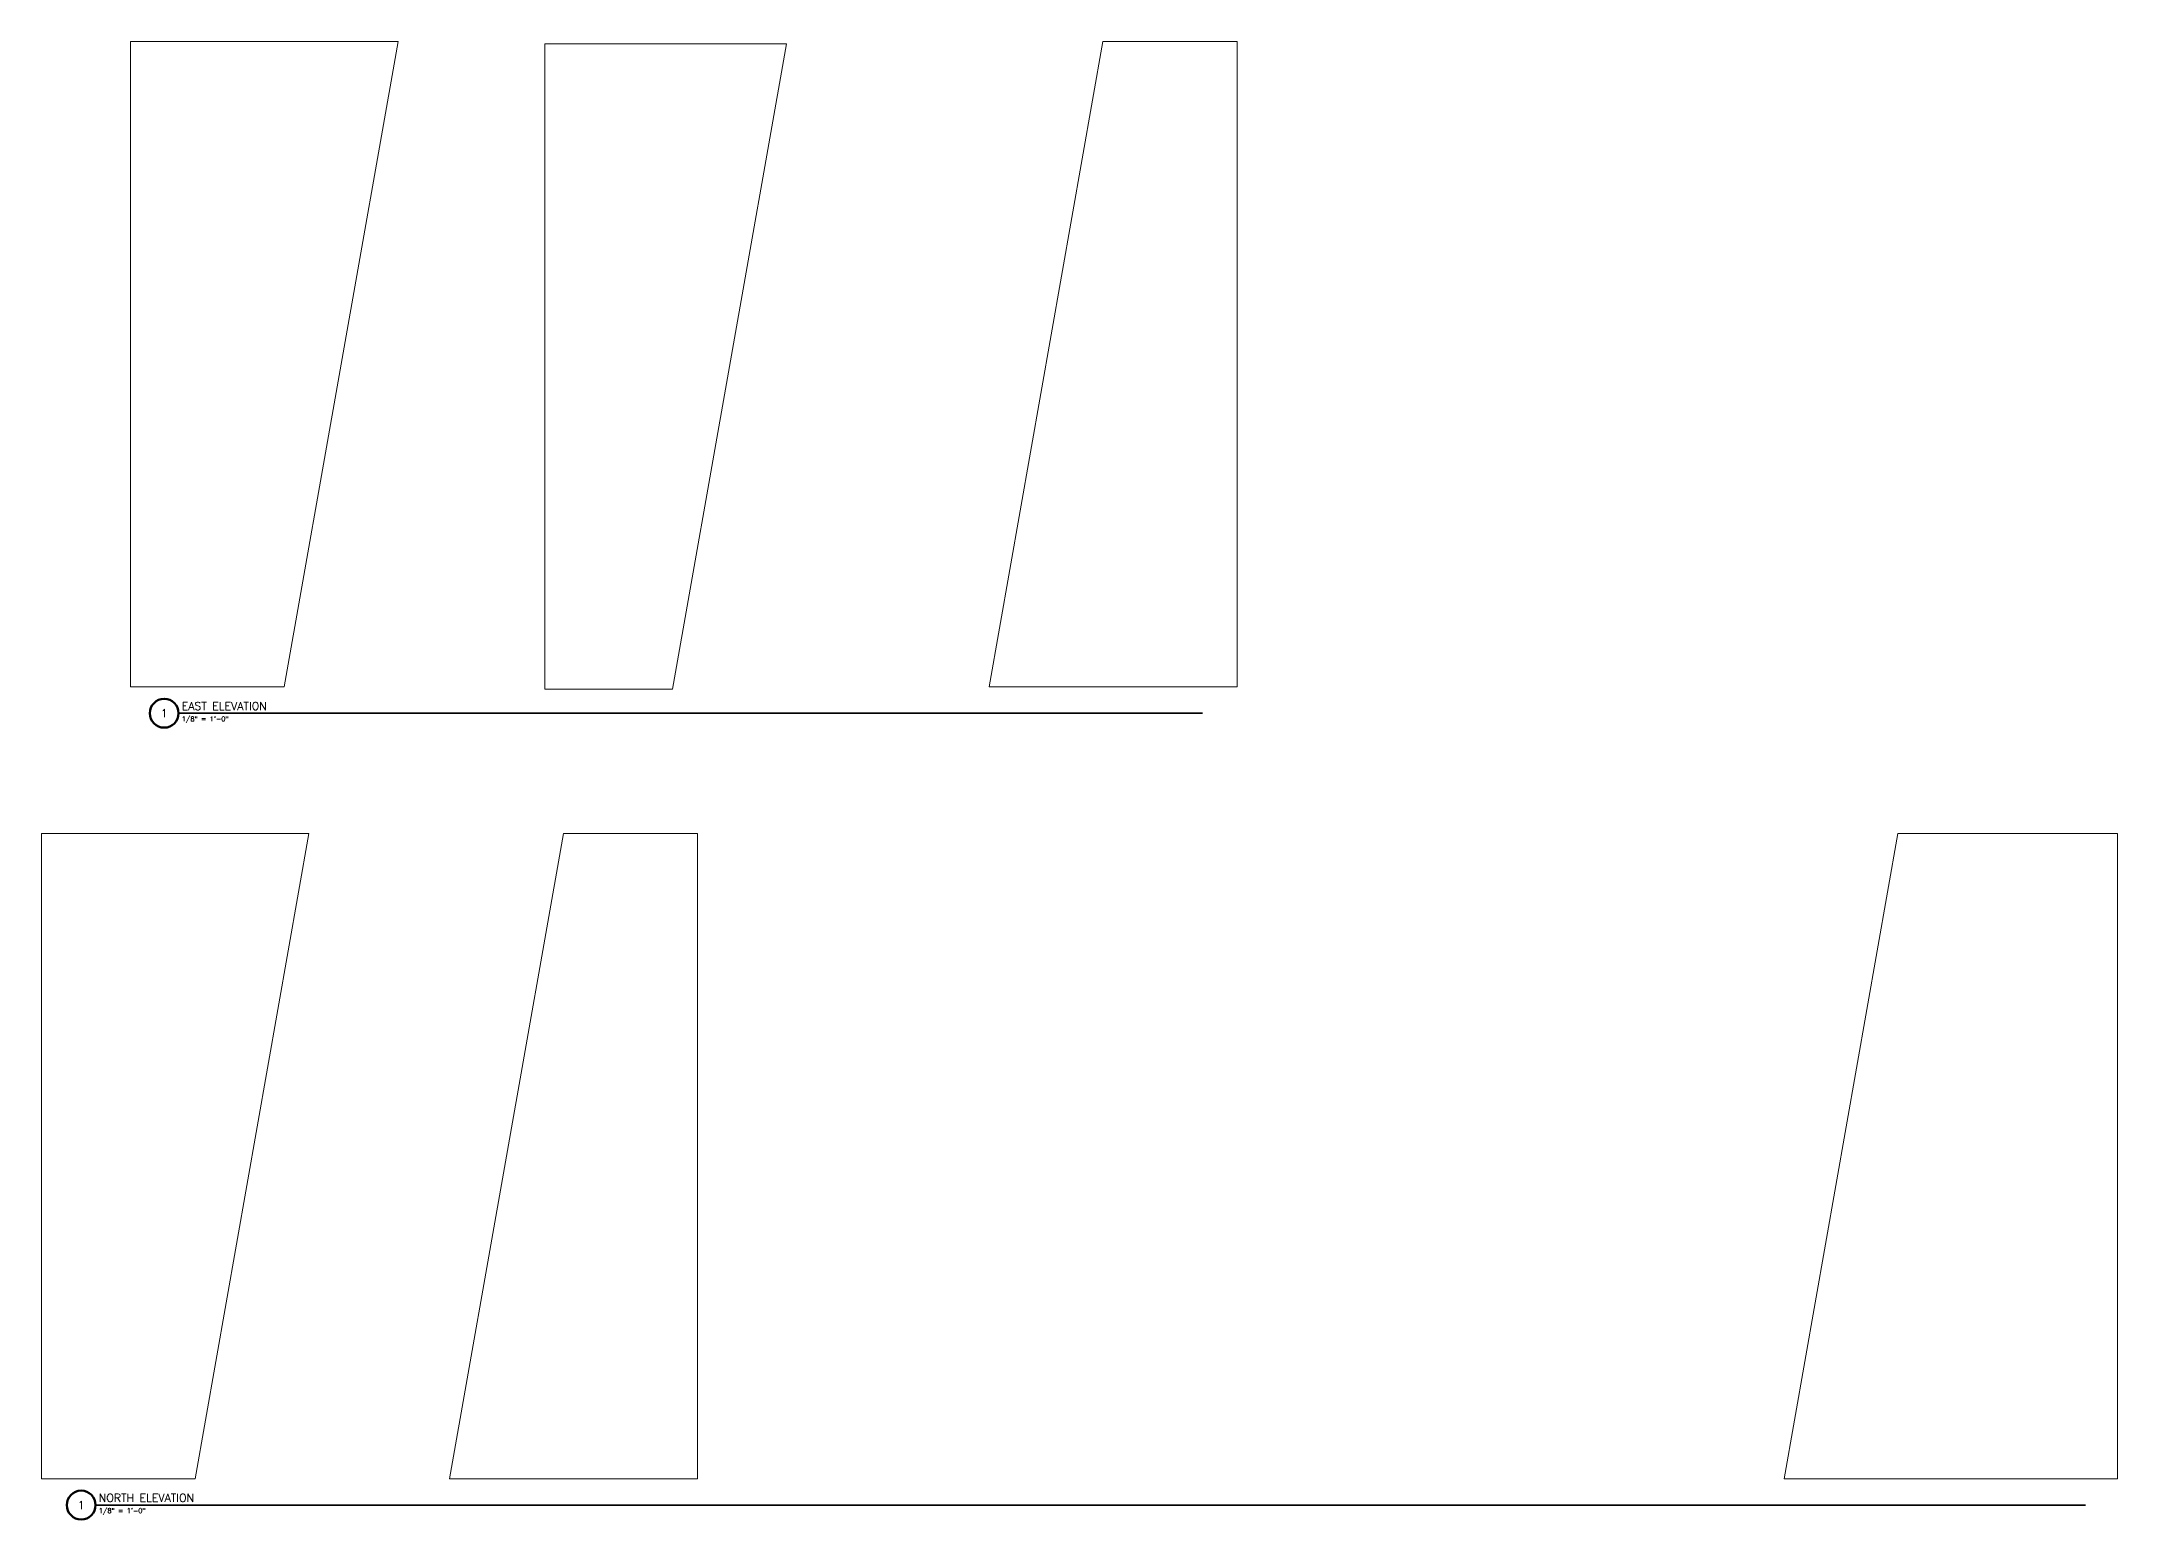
# Model space of a CAD drawing. Header units: inches. Extents: x -323 to 6820, y -93 to 4192.
# Drawn here: x 3888 to 6807, y -93 to 1984 of the extents above; entities that cross this region are included whole.
import ezdxf
from ezdxf.enums import TextEntityAlignment as Align

# ---------------------------------------------------------------- set-up
doc = ezdxf.new("R2010")
doc.units = ezdxf.units.IN
doc.header["$LTSCALE"] = 0.5
doc.header["$MEASUREMENT"] = 0
doc.layers.get('0').update_dxf_attribs({"lineweight": 18})
doc.layers.add('G-Anno-Nplt', color=140, linetype='Continuous', lineweight=18, plot=False)
doc.layers.add('G-Anno-Ttlb', color=213, linetype='Continuous', lineweight=50)
doc.styles.add('Arch-Dim', font='romans.shx', dxfattribs={"width": 0.75})
doc.styles.add('RomanS', font='romans.shx')

# ---------------------------------------------------------------- blocks, each defined once
blk = doc.blocks.new('Anno_Title_A1')
at = {"color": 0, "linetype": 'ByBlock', "lineweight": -2}
blk.add_circle((0, 0), 2.25, dxfattribs=at)
blk.add_circle((0, 0), 2.25, dxfattribs=at)
at = {"color": 0, "linetype": 'ByBlock', "lineweight": -2, "style": 'RomanS'}
blk.add_attdef('NUMBER', text='', height=1.25, dxfattribs=at).set_placement((0, 0), align=Align.MIDDLE)
blk = doc.blocks.new('Anno_Title_T1')
at = {"color": 0, "linetype": 'ByBlock', "lineweight": -2, "style": 'RomanS'}
blk.add_attdef('TITLE', (2.75, 0.5), '', height=1.25, dxfattribs=at)
blk.add_attdef('SCALE', text='', height=0.75, dxfattribs=at).set_placement((2.75, -0.5), align=Align.TOP_LEFT)

msp = doc.modelspace()

# ---------------------------------------------------------------- linework, layer by layer
at = {"layer": 'G-Anno-Nplt'}
for points in [[(4389.1, 1984.1), (4229.1, 1076.9), (4013, 1076.9), (4013, 1984.1)], [(4935.1, 1980.9), (4775.1, 1073.8), (4595.5, 1073.8), (4595.5, 1980.9)], [(5569.1, 1076.9), (5569.1, 1984.1), (5380.3, 1984.1), (5220.4, 1076.9)], [(4263.9, 871.1), (4103.9, -36), (3887.8, -36), (3887.8, 871.1)], [(4810.3, -36), (4810.3, 871.1), (4621.6, 871.1), (4461.7, -36)], [(6806.8, -36), (6806.8, 871.1), (6498, 871.1), (6338.1, -36)]]:
    msp.add_lwpolyline(points, close=True, dxfattribs=at)
at = {"layer": 'G-Anno-Ttlb'}
for points in [[(4080.5, 1040, 2.4, 2.4, 0), (5520.7, 1040, 2.4, 2.4, 0)], [(3963.8, -72.9, 2.4, 2.4, 0), (6761.9, -72.9, 2.4, 2.4, 0)]]:
    msp.add_lwpolyline(points, format="xyseb", dxfattribs=at)

# ---------------------------------------------------------------- block references
ref = msp.add_blockref('Anno_Title_A1', (4060.3, 1040), dxfattribs=dict(at, xscale=9, yscale=9, zscale=9))
ref.add_attrib('NUMBER', '1', dxfattribs={"layer": '0', "color": 0, "linetype": 'ByBlock', "lineweight": -2, "height": 11.2, "style": 'Arch-Dim'}).set_placement((4060.3, 1040), align=Align.MIDDLE)
ref = msp.add_blockref('Anno_Title_T1', (4060.3, 1040), dxfattribs=dict(at, xscale=9, yscale=9, zscale=9))
ref.add_attrib('SCALE', '1/8" = 1\'-0"', dxfattribs={"layer": '0', "color": 0, "linetype": 'ByBlock', "lineweight": -2, "height": 6.75, "style": 'Arch-Dim'}).set_placement((4085, 1035.5), align=Align.TOP_LEFT)
ref.add_attrib('TITLE', 'EAST ELEVATION', (4085, 1044.5), dxfattribs={"layer": '0', "color": 0, "linetype": 'ByBlock', "lineweight": -2, "height": 11.25, "style": 'Arch-Dim'})
ref = msp.add_blockref('Anno_Title_A1', (3943.6, -72.9), dxfattribs=dict(at, xscale=9, yscale=9, zscale=9))
ref.add_attrib('NUMBER', '1', dxfattribs={"layer": '0', "color": 0, "linetype": 'ByBlock', "lineweight": -2, "height": 11.2, "style": 'Arch-Dim'}).set_placement((3943.6, -72.9), align=Align.MIDDLE)
ref = msp.add_blockref('Anno_Title_T1', (3943.6, -72.9), dxfattribs=dict(at, xscale=9, yscale=9, zscale=9))
ref.add_attrib('SCALE', '1/8" = 1\'-0"', dxfattribs={"layer": '0', "color": 0, "linetype": 'ByBlock', "lineweight": -2, "height": 6.75, "style": 'Arch-Dim'}).set_placement((3968.3, -77.4), align=Align.TOP_LEFT)
ref.add_attrib('TITLE', 'NORTH ELEVATION', (3968.3, -68.4), dxfattribs={"layer": '0', "color": 0, "linetype": 'ByBlock', "lineweight": -2, "height": 11.25, "style": 'Arch-Dim'})

doc.saveas('drawing.dxf')
